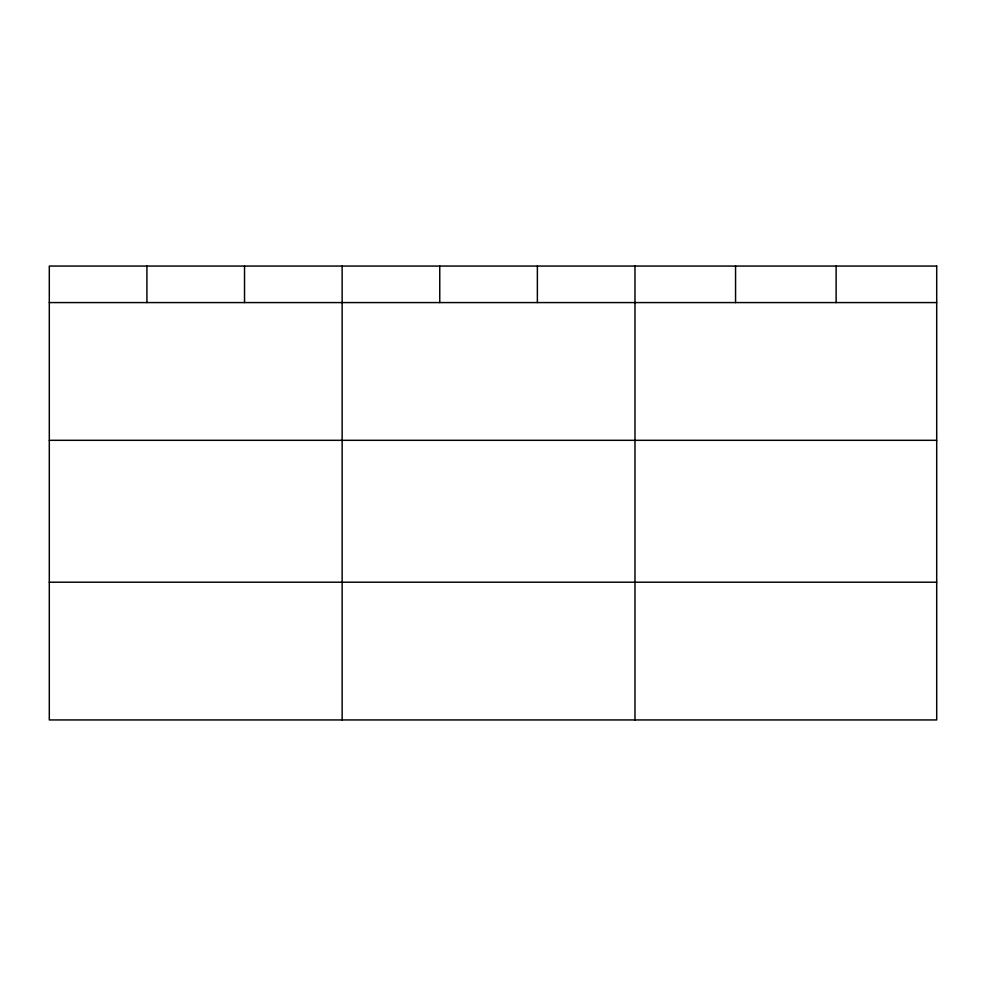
<?xml version="1.0" encoding="UTF-8"?>
<svg xmlns="http://www.w3.org/2000/svg" width="986" height="986" viewBox="0 0 986 986"><rect width="100%" height="100%" fill="white"/><g stroke="black" fill="none" stroke-linecap="round" stroke-linejoin="round"><path stroke-width="1.48" d="M49.3 302.579L936.7 302.579M49.3 440.311L936.7 440.311M49.3 582.208L936.7 582.208M836.128 266.06L836.128 302.579M735.556 266.06L735.556 302.579M634.984 266.06L634.984 719.94M537.37 266.06L537.37 302.579M439.756 266.06L439.756 302.579M342.142 266.06L342.142 719.94M244.528 266.06L244.528 302.579M146.914 266.06L146.914 302.579M936.7 266.06L49.3 266.06L49.3 719.94L936.7 719.94L936.7 266.06"/></g></svg>
